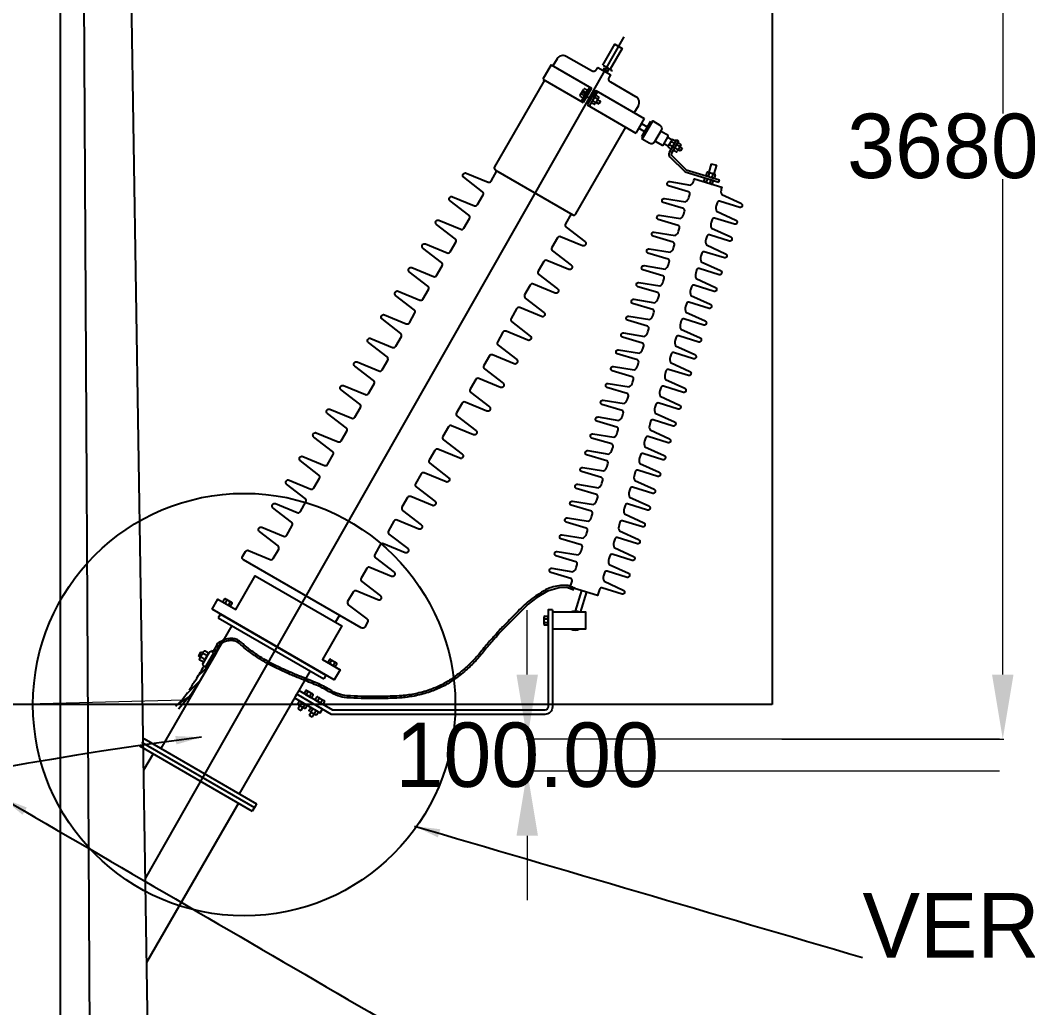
# Model space of a CAD drawing. Header units: centimetres. Extents: x 14 to 66415, y 14 to 43040.
# Drawn here: x 8765 to 11894, y 23429 to 26495 of the extents above; entities that cross this region are included whole.
import ezdxf
from ezdxf.enums import TextEntityAlignment as Align

# ---------------------------------------------------------------- set-up
doc = ezdxf.new("R2010")
doc.units = ezdxf.units.CM
doc.header["$LTSCALE"] = 10
doc.header["$MEASUREMENT"] = 0
doc.layers.get('0').update_dxf_attribs({"linetype": 'CONTINUOUS'})
doc.layers.get('DEFPOINTS').update_dxf_attribs({"color": 2, "linetype": 'CONTINUOUS'})
for name, color, linetype in [('ACERO1', 144, 'CONTINUOUS'), ('ACOTACIONES', 7, 'CONTINUOUS'), ('DIMENCIONES', 252, 'CONTINUOUS'), ('TERMINALES', 250, 'CONTINUOUS'), ('TEXTOS', 7, 'CONTINUOUS')]:
    doc.layers.add(name, color=color, linetype=linetype)
doc.styles.get("Standard").update_dxf_attribs({"font": ''})
doc.styles.add('STD2', font='simplex.shx', dxfattribs={"width": 0.85, "height": 20})
doc.styles.get('Standard').set_extended_font_data('Zurich Ex BT')
doc.dimstyles.get("Standard").update_dxf_attribs({"dimtxt": 200, "dimasz": 80, "dimexe": 3, "dimexo": 10, "dimgap": 0.09, "dimtad": 0, "dimtih": 1, "dimtoh": 1, "dimzin": 0, "dimdsep": 46, "dimtxsty": 'Standard', "dimcen": 0.09, "dimclrd": 256, "dimclre": 256, "dimclrt": 256, "dimadec": 0, "dimazin": 0, "dimtfac": 1, "dimtofl": 0, "dimtmove": 0, "dimatfit": 3, "dimfxl": 0, "dimtolj": 1, "dimtzin": 0, "dimlwd": 0, "dimlwe": 0, "dimarcsym": 0})

# ---------------------------------------------------------------- blocks, each defined once
blk = doc.blocks.new('*D224')
at = {"layer": 'ACERO1', "lineweight": 0}
blk.add_line((10574.8, 30781.5), (10638.3, 30896.5), dxfattribs=at)
for start, end in [(76.5366, 89.4738), (62.5165, 75.4525)]:
    blk.add_arc((9085.5, 28085), 3208.8, start, end, dxfattribs=at)
at = {"layer": 'ACERO1'}
for points in [[(9115, 31280.3), (9114.9, 31307), (9035, 31293.4)], [(10572.6, 30943.4), (10560, 30919.9), (10636.8, 30893.9)]]:
    blk.add_solid(points, dxfattribs=at)
at = {"layer": 'DEFPOINTS', "color": 0}
for p in [(8905, 39543.1), (10128.8, 31119.4), (10569.9, 30772.7), (8856, 27669.6), (9455, 4623.1)]:
    blk.add_point(p, dxfattribs=at)
at = {"layer": 'ACERO1', "insert": (9862, 31198.4), "char_height": 25, "attachment_point": 5}
blk.add_mtext('\\A1;30°', dxfattribs=at)
blk = doc.blocks.new('A$C6D2600F1')
for p, q in [((106.2, 244.4), (96.8, 228.2)), ((104.7, 223.6), (96.8, 228.2)), ((174.1, 242.9), (100.7, 115.7)), ((117.7, 246), (101.2, 217.4)), ((114.1, 239.8), (106.2, 244.4)), ((111.1, 234.6), (107.8, 228.9)), ((134.6, 228), (116, 195.8)), ((127.5, 180.3), (163, 241.8)), ((127.5, 180.3), (163, 241.8)), ((142.9, 242.5), (127.9, 216.6)), ((131.5, 222.8), (128.2, 217.1)), ((131.5, 222.8), (128.2, 217.1)), ((137.2, 232.5), (138.1, 234.2)), ((151.8, 246.5), (144.3, 243.7)), ((163, 241.8), (154.2, 246.4)), ((172, 244.1), (154.7, 227.5)), ((163, 241.8), (155.2, 245.8)), ((158.4, 251.9), (174.1, 242.9)), ((143.6, 187.2), (96.3, 142.5)), ((117.8, 187.6), (116, 195.8)), ((127.5, 180.3), (119.2, 185.6)), ((121.2, 184.3), (127.5, 180.3)), ((122.6, 207.3), (121.6, 205.6)), ((103.9, 123.4), (46.9, 66.5)), ((100.7, 115.7), (65.1, 61.2)), ((61.8, 57.4), (9.4, 22.2)), ((65.1, 61.2), (11.7, 0))]:
    blk.add_line(p, q)
for centre, radius, start, end in [((106, 214.6), 5.64, 150, 240), ((107, 216.3), 5.64, 60, 150), ((112.7, 226.1), 5.64, 150, 240), ((116, 231.8), 5.64, 60, 150), ((121.6, 241.5), 5.64, 150, 240), ((122.6, 243.2), 5.64, 60, 150), ((123.3, 219.9), 5.64, 240, 330), ((132.3, 235.4), 5.64, 240, 330), ((133.2, 237), 5.64, 330, 60), ((145.3, 241.1), 2.79, 110.7277, 150), ((152.8, 243.9), 2.79, 60, 110.7277), ((-1802.1, 1286.1), 2216.5, 332.0091, 332.1869), ((-914.2, 773.5), 1191.3, 327.0512, 330), ((116.7, 208.4), 5.64, 240, 330), ((-1802.1, 1286.1), 2216.5, 330, 330.1927), ((120.6, 188.1), 2.79, 189.2723, 240), ((117.7, 210.1), 5.64, 330, 60), ((-13416.1, 8876.5), 16089.5, 326.86965, 327.0512), ((-222.8, 254), 328.4, 318.8804, 326.2085), ((-146.1, 187), 226.6, 310.1584, 318.8804)]:
    blk.add_arc(centre, radius, start, end)
at = {"layer": 'ACOTACIONES'}
for p, q in [((120.5, 215), (109.8, 221.2)), ((129.5, 230.5), (118.8, 236.7)), ((136.1, 241.9), (125.4, 248.1)), ((113.9, 203.6), (103.2, 209.7))]:
    blk.add_line(p, q, dxfattribs=at)
blk = doc.blocks.new('CABEZA')
for p, q in [((-13.1, 9.6), (-13.1, 2.5)), ((-10.6, 12.1), (-8.1, 12.1)), ((-10.6, 0), (-8.1, 0)), ((-8.1, 12.1), (8.1, 12.1)), ((-8.1, 0), (8.1, 0)), ((-5.6, 9.6), (-5.6, 2.5)), ((5.6, 9.6), (5.6, 2.5)), ((8.1, 12.1), (10.6, 12.1)), ((8.1, 0), (10.6, 0)), ((13.1, 9.6), (13.1, 2.5))]:
    blk.add_line(p, q)
for centre, start, end in [((-10.6, 9.6), 90, 180), ((-10.6, 2.5), 180, 270), ((-8.1, 9.6), 0, 90), ((-8.1, 2.5), 270, 360), ((-3.1, 9.6), 90, 180), ((-3.1, 2.5), 180, 270), ((3.1, 9.6), 0, 90), ((3.1, 2.5), 270, 360), ((8.1, 9.6), 90, 180), ((8.1, 2.5), 180, 270), ((10.6, 9.6), 0, 90), ((10.6, 2.5), 270, 0)]:
    blk.add_arc(centre, 2.5, start, end)
blk = doc.blocks.new('*D246')
at = {"layer": 'DEFPOINTS', "color": 0}
for p in [(11099.5, 27943.1), (14296.6, 27943.1), (11360.2, 8643.1)]:
    blk.add_point(p, dxfattribs=at)
at = {"layer": 'DIMENCIONES', "lineweight": 0}
for p, q in [((11109.5, 27943.1), (14299.6, 27943.1)), ((14296.6, 27743.1), (14296.6, 18600.8)), ((14296.6, 8843.1), (14296.6, 18397.2)), ((11370.2, 8643.1), (14299.6, 8643.1))]:
    blk.add_line(p, q, dxfattribs=at)
at = {"layer": 'DIMENCIONES'}
for points in [[(14263.3, 27743.1), (14330, 27743.1), (14296.6, 27943.1)], [(14263.3, 8843.1), (14330, 8843.1), (14296.6, 8643.1)]]:
    blk.add_solid(points, dxfattribs=at)
at = {"layer": 'DIMENCIONES', "insert": (14296.6, 18499), "char_height": 200, "attachment_point": 5}
blk.add_mtext('\\A1;19300.00', dxfattribs=at)
blk = doc.blocks.new('*D252')
at = {"layer": 'DEFPOINTS', "color": 0}
for p in [(11119.5, 27943.1), (11119.5, 24263.1), (11815.7, 24263.1)]:
    blk.add_point(p, dxfattribs=at)
at = {"layer": 'DIMENCIONES', "lineweight": 0}
for p, q in [((11129.5, 27943.1), (11818.7, 27943.1)), ((11815.7, 27743.1), (11815.7, 26205)), ((11815.7, 24463.1), (11815.7, 26001.2)), ((11129.5, 24263.1), (11818.7, 24263.1))]:
    blk.add_line(p, q, dxfattribs=at)
at = {"layer": 'DIMENCIONES'}
for points in [[(11782.4, 27743.1), (11849, 27743.1), (11815.7, 27943.1)], [(11782.4, 24463.1), (11849, 24463.1), (11815.7, 24263.1)]]:
    blk.add_solid(points, dxfattribs=at)
at = {"layer": 'DIMENCIONES', "insert": (11815.7, 26103.1), "char_height": 200, "attachment_point": 5}
blk.add_mtext('\\A1;3680.00', dxfattribs=at)
blk = doc.blocks.new('*D253')
at = {"layer": 'DEFPOINTS', "color": 0}
for p in [(11815.7, 24263.1), (10339.2, 24163.1), (11815.7, 24163.1)]:
    blk.add_point(p, dxfattribs=at)
at = {"layer": 'DIMENCIONES', "lineweight": 0}
for p, q in [((10339.2, 24463.1), (10339.2, 24663.1)), ((11805.7, 24263.1), (10336.2, 24263.1)), ((11805.7, 24163.1), (10336.2, 24163.1)), ((10339.2, 23963.1), (10339.2, 23763.1))]:
    blk.add_line(p, q, dxfattribs=at)
at = {"layer": 'DIMENCIONES'}
for points in [[(10305.8, 24463.1), (10372.5, 24463.1), (10339.2, 24263.1)], [(10305.8, 23963.1), (10372.5, 23963.1), (10339.2, 24163.1)]]:
    blk.add_solid(points, dxfattribs=at)
at = {"layer": 'DIMENCIONES', "insert": (10339.2, 24213.1), "char_height": 200, "attachment_point": 5}
blk.add_mtext('\\A1;100.00', dxfattribs=at)

msp = doc.modelspace()

# ---------------------------------------------------------------- linework, layer by layer
msp.add_line((9627.722, 24357.431), (9633.137, 24366.81))
at = {"layer": 'ACERO1'}
for p, q in [((8890.258, 4623.113), (8890.258, 39543.113)), ((9080.021, 4623.113), (8895.021, 39543.113)), ((8905.021, 39543.113), (9455.021, 4623.113)), ((11099.537, 28050.113), (11099.537, 24370.113))]:
    msp.add_line(p, q, dxfattribs=at)
at = {"layer": 'DIMENCIONES'}
msp.add_circle((9460.202, 24370.113), 655.716, dxfattribs=at)
at = {"layer": 'TERMINALES'}
for p, q in [((10638.945, 26443.323), (9153.339, 23830.395)), ((10413.122, 26356.35), (10387.184, 26311.423)), ((10413.122, 26356.35), (10539.096, 26283.619)), ((10558.009, 26348.331), (10598.261, 26325.091)), ((10579.647, 26351.827), (10590.469, 26345.578)), ((10591.684, 26341.043), (10586.421, 26331.927)), ((10596.22, 26342.258), (10600.1, 26340.018)), ((10387.184, 26311.423), (10513.157, 26238.692)), ((10533.075, 26287.095), (10507.137, 26242.168)), ((10539.096, 26283.619), (10513.157, 26238.692)), ((10512.177, 26271.469), (10524.756, 26264.206)), ((10523.916, 26257.327), (10536.495, 26250.064)), ((10551.675, 26276.356), (10525.737, 26231.43)), ((10557.695, 26272.88), (10531.757, 26227.954)), ((10551.675, 26276.356), (10702.498, 26189.279)), ((10525.737, 26231.43), (10676.559, 26144.352)), ((10553.416, 26240.295), (10561.816, 26235.445)), ((10557.837, 26247.952), (10566.237, 26243.103)), ((10566.237, 26243.103), (10561.816, 26235.445)), ((10702.498, 26189.279), (10676.559, 26144.352)), ((10693.679, 26174.004), (10685.378, 26159.627)), ((10685.378, 26159.627), (10703.775, 26149.006)), ((10693.679, 26174.004), (10712.075, 26163.383)), ((10721.846, 26180.306), (10694.004, 26132.082)), ((10694.004, 26132.082), (10698.667, 26129.39)), ((10788.203, 26123.014), (10775.18, 26130.533)), ((10776.799, 26103.261), (10763.776, 26110.78)), ((10802.755, 26123.106), (10809.045, 26119.475)), ((10813.18, 26101.462), (10820.351, 26097.322)), ((10820.351, 26097.322), (10815.333, 26088.631)), ((10808.162, 26092.771), (10815.333, 26088.631)), ((10910.614, 26049.068), (10902.567, 26022.629)), ((10910.614, 26049.068), (10926.495, 26044.234)), ((10926.495, 26044.234), (10918.448, 26017.795)), ((10934.466, 25992.171), (10936.581, 25999.119)), ((10507.475, 24724.548), (10487.953, 24660.408)), ((10523.356, 24719.714), (10503.834, 24655.574)), ((9386.376, 24651.223), (9379.788, 24639.812)), ((9379.788, 24639.812), (9707.75, 24450.463)), ((9386.376, 24651.223), (9714.339, 24461.874)), ((9744.173, 24625.553), (9756.514, 24646.929)), ((9422.288, 24615.275), (9202.021, 24233.76)), ((9665.25, 24475.001), (9444.982, 24093.486)), ((9714.339, 24461.874), (9707.75, 24450.463)), ((11099.537, 24370.113), (7466.512, 24370.113)), ((9627.722, 24357.431), (9637.104, 24352.014)), ((9637.104, 24352.014), (9642.519, 24361.394)), ((9662.443, 24337.384), (9667.859, 24346.764)), ((9662.443, 24337.384), (9671.825, 24331.968)), ((9671.825, 24331.968), (9677.24, 24341.347)), ((9141.7, 24253.371), (9492.126, 24051.052)), ((9141.7, 24253.371), (9492.126, 24051.052)), ((9148.289, 24264.782), (9498.714, 24062.464)), ((9135.112, 24241.959), (9485.538, 24039.641)), ((9177.612, 24217.422), (9148.05, 24166.218)), ((9443.037, 24064.179), (9157.448, 23569.524)), ((9498.714, 24062.464), (9492.126, 24051.052)), ((9492.126, 24051.052), (9485.538, 24039.641))]:
    msp.add_line(p, q, dxfattribs=at)
at = {"layer": 'TERMINALES', "lineweight": 5}
msp.add_line((8704.922, 24370.113), (9273.658, 24384.601), dxfattribs=at)
at = {"layer": 'TERMINALES'}
msp.add_lwpolyline([(10573.826, 26355.187), (10611.361, 26420.2), (10633.824, 26407.231), (10596.29, 26342.218)], dxfattribs=at)
for points in [[(10558.009, 26348.331), (10553.879, 26341.178, -0.41421356), (10538.439, 26337.041), (10460.018, 26382.318, 0.41421356), (10431.672, 26374.723), (10419.079, 26352.911)], [(10671.692, 26207.064), (10684.285, 26228.876, 0.41421356), (10676.69, 26257.222), (10598.268, 26302.499, -0.41421356), (10594.131, 26317.938), (10598.261, 26325.091)], [(10393.14, 26307.984), (10237.924, 26039.141, 0.41421356), (10240.582, 26029.22), (10480.616, 25890.637, 0.41421356), (10490.537, 25893.295), (10645.754, 26162.138)], [(10734.548, 26116.97), (10734.451, 26116.802, -0.41421356), (10718.094, 26112.42), (10696.175, 26125.074), (10729.001, 26181.93), (10750.919, 26169.275, -0.41421356), (10755.302, 26152.918), (10755.205, 26152.75), (10734.548, 26116.97, -0.41421356), (10738.8, 26118.11), (10758.01, 26107.019, 0.41421356), (10762.262, 26108.158), (10776.694, 26133.155, 0.41421356), (10775.555, 26137.407), (10756.345, 26148.498, -0.41421356), (10755.205, 26152.75)], [(10802.755, 26123.106), (10779.89, 26083.502, 0.34195859), (10781.605, 26070.912), (10829.131, 26024.232), (10934.466, 25992.171)], [(10809.045, 26119.475), (10786.18, 26079.871, 0.34195859), (10786.694, 26076.094), (10832.95, 26030.661), (10936.581, 25999.119)], [(10476.081, 25893.255), (10458.081, 25862.079, 0.37600806), (10460.073, 25852.035), (10518.056, 25807.425, -0.37600806), (10519.917, 25798.037), (10519.53, 25797.366, -0.37600806), (10510.469, 25794.284), (10442.844, 25822.194, 0.37600806), (10433.15, 25818.896), (10415.766, 25788.786, 0.37600806), (10417.757, 25778.742), (10475.74, 25734.132, -0.37600806), (10477.601, 25724.744), (10477.214, 25724.073, -0.37600806), (10468.153, 25720.991), (10400.528, 25748.901, 0.37600806), (10390.834, 25745.604), (10373.45, 25715.494, 0.37600806), (10375.441, 25705.449), (10433.425, 25660.839, -0.37600806), (10435.286, 25651.452), (10434.898, 25650.781, -0.37600806), (10425.838, 25647.699), (10358.213, 25675.608, 0.37600806), (10348.518, 25672.311), (10331.134, 25642.201, 0.37600806), (10333.126, 25632.156), (10391.109, 25587.546, -0.37600806), (10392.97, 25578.159), (10392.583, 25577.488, -0.37600806), (10383.522, 25574.406), (10315.897, 25602.316, 0.37600806), (10306.203, 25599.018), (10288.819, 25568.908, 0.37600806), (10290.81, 25558.864), (10348.793, 25514.253, -0.37600806), (10350.654, 25504.866), (10350.267, 25504.195, -0.37600806), (10341.206, 25501.113), (10273.581, 25529.023, 0.37600806), (10263.887, 25525.725), (10246.503, 25495.615, 0.37600806), (10248.494, 25485.571), (10306.478, 25440.961, -0.37600806), (10308.339, 25431.573), (10307.951, 25430.902, -0.37600806), (10298.891, 25427.82), (10231.266, 25455.73, 0.37600806), (10221.571, 25452.432), (10204.187, 25422.322, 0.37600806), (10206.179, 25412.278), (10264.162, 25367.668, -0.37600806), (10266.023, 25358.28), (10265.636, 25357.609, -0.37600806), (10256.575, 25354.527), (10188.95, 25382.437, 0.37600806), (10179.256, 25379.139), (10161.872, 25349.029, 0.37600806), (10163.863, 25338.985), (10221.846, 25294.375, -0.37600806), (10223.707, 25284.987), (10223.32, 25284.316, -0.37600806), (10214.259, 25281.234), (10146.634, 25309.144, 0.37600806), (10136.94, 25305.846), (10119.556, 25275.736, 0.37600806), (10121.547, 25265.692), (10179.531, 25221.082, -0.37600806), (10181.392, 25211.694), (10181.004, 25211.023, -0.37600806), (10171.944, 25207.941), (10104.319, 25235.851, 0.37600806), (10094.624, 25232.553), (10077.24, 25202.443, 0.37600806), (10079.232, 25192.399), (10137.215, 25147.789, -0.37600806), (10139.076, 25138.401), (10138.689, 25137.73, -0.37600806), (10129.628, 25134.648), (10062.003, 25162.558, 0.37600806), (10052.309, 25159.261), (10034.925, 25129.151, 0.37600806), (10036.916, 25119.106), (10094.899, 25074.496, -0.37600806), (10096.76, 25065.109), (10096.373, 25064.438, -0.37600806), (10087.312, 25061.356), (10019.687, 25089.265, 0.37600806), (10009.993, 25085.968), (9992.609, 25055.858, 0.37600806), (9994.6, 25045.813), (10052.584, 25001.203, -0.37600806), (10054.445, 24991.816), (10054.057, 24991.145, -0.37600806), (10044.997, 24988.063), (9977.372, 25015.972, 0.37600806), (9967.678, 25012.675), (9950.293, 24982.565, 0.37600806), (9952.285, 24972.521), (10010.268, 24927.91, -0.37600806), (10012.129, 24918.523), (10011.742, 24917.852, -0.37600806), (10002.681, 24914.77), (9935.056, 24942.68, 0.37600806), (9925.362, 24939.382), (9907.978, 24909.272, 0.37600806), (9909.969, 24899.228), (9967.952, 24854.618, -0.37600806), (9969.813, 24845.23), (9969.426, 24844.559, -0.37600806), (9960.365, 24841.477), (9892.74, 24869.387, 0.37600806), (9883.046, 24866.089), (9865.662, 24835.979, 0.37600806), (9867.653, 24825.935), (9925.637, 24781.325, -0.37600806), (9927.498, 24771.937), (9927.11, 24771.266, -0.37600806), (9918.05, 24768.184), (9850.425, 24796.094, 0.37600806), (9840.731, 24792.796), (9823.346, 24762.686, 0.37600806), (9825.338, 24752.642), (9883.321, 24708.032, -0.37600806), (9885.182, 24698.644), (9884.795, 24697.973, -0.37600806), (9875.734, 24694.891), (9808.109, 24722.801, 0.37600806), (9798.415, 24719.503), (9781.564, 24690.316, 0.37762505), (9783.59, 24680.245), (9841.358, 24636.319, -0.37762505), (9843.384, 24626.248), (9834.507, 24610.873, -0.41421356), (9823.892, 24608.028), (9458.173, 24819.176, -0.41421356), (9455.329, 24829.792), (9464.205, 24845.167, -0.37762505), (9473.94, 24848.448), (9540.865, 24820.382, 0.37762505), (9550.6, 24823.663), (9567.452, 24852.85, 0.37600806), (9565.46, 24862.894), (9507.477, 24907.504, -0.37600806), (9505.616, 24916.892), (9506.003, 24917.563, -0.37600806), (9515.064, 24920.645), (9582.689, 24892.735, 0.37600806), (9592.383, 24896.033), (9609.767, 24926.143, 0.37600806), (9607.776, 24936.187), (9549.793, 24980.797, -0.37600806), (9547.932, 24990.185), (9548.319, 24990.856, -0.37600806), (9557.38, 24993.938), (9625.005, 24966.028, 0.37600806), (9634.699, 24969.326), (9652.083, 24999.436, 0.37600806), (9650.092, 25009.48), (9592.108, 25054.09, -0.37600806), (9590.247, 25063.478), (9590.635, 25064.149, -0.37600806), (9599.695, 25067.231), (9667.32, 25039.321, 0.37600806), (9677.014, 25042.619), (9694.398, 25072.729, 0.37600806), (9692.407, 25082.773), (9634.424, 25127.383, -0.37600806), (9632.563, 25136.771), (9632.95, 25137.442, -0.37600806), (9642.011, 25140.524), (9709.636, 25112.614, 0.37600806), (9719.33, 25115.912), (9736.714, 25146.022, 0.37600806), (9734.723, 25156.066), (9676.74, 25200.676, -0.37600806), (9674.879, 25210.064), (9675.266, 25210.735, -0.37600806), (9684.326, 25213.817), (9751.952, 25185.907, 0.37600806), (9761.646, 25189.204), (9779.03, 25219.314, 0.37600806), (9777.039, 25229.359), (9719.055, 25273.969, -0.37600806), (9717.194, 25283.356), (9717.582, 25284.027, -0.37600806), (9726.642, 25287.109), (9794.267, 25259.2, 0.37600806), (9803.961, 25262.497), (9821.345, 25292.607, 0.37600806), (9819.354, 25302.652), (9761.371, 25347.262, -0.37600806), (9759.51, 25356.649), (9759.897, 25357.32, -0.37600806), (9768.958, 25360.402), (9836.583, 25332.493, 0.37600806), (9846.277, 25335.79), (9863.661, 25365.9, 0.37600806), (9861.67, 25375.944), (9803.687, 25420.555, -0.37600806), (9801.826, 25429.942), (9802.213, 25430.613, -0.37600806), (9811.273, 25433.695), (9878.899, 25405.785, 0.37600806), (9888.593, 25409.083), (9905.977, 25439.193, 0.37600806), (9903.986, 25449.237), (9846.002, 25493.847, -0.37600806), (9844.141, 25503.235), (9844.529, 25503.906, -0.37600806), (9853.589, 25506.988), (9921.214, 25479.078, 0.37600806), (9930.908, 25482.376), (9948.292, 25512.486, 0.37600806), (9946.301, 25522.53), (9888.318, 25567.14, -0.37600806), (9886.457, 25576.528), (9886.844, 25577.199, -0.37600806), (9895.905, 25580.281), (9963.53, 25552.371, 0.37600806), (9973.224, 25555.669), (9990.608, 25585.779, 0.37600806), (9988.617, 25595.823), (9930.634, 25640.433, -0.37600806), (9928.773, 25649.821), (9929.16, 25650.492, -0.37600806), (9938.22, 25653.574), (10005.846, 25625.664, 0.37600806), (10015.54, 25628.962), (10032.924, 25659.072, 0.37600806), (10030.933, 25669.116), (9972.949, 25713.726, -0.37600806), (9971.088, 25723.114), (9971.476, 25723.785, -0.37600806), (9980.536, 25726.867), (10048.161, 25698.957, 0.37600806), (10057.855, 25702.255), (10075.239, 25732.365, 0.37600806), (10073.248, 25742.409), (10015.265, 25787.019, -0.37600806), (10013.404, 25796.407), (10013.791, 25797.078, -0.37600806), (10022.852, 25800.16), (10090.477, 25772.25, 0.37600806), (10100.171, 25775.547), (10117.555, 25805.657, 0.37600806), (10115.564, 25815.702), (10057.581, 25860.312, -0.37600806), (10055.72, 25869.699), (10056.107, 25870.37, -0.37600806), (10065.167, 25873.453), (10132.793, 25845.543, 0.37600806), (10142.487, 25848.84), (10159.871, 25878.95, 0.37600806), (10157.88, 25888.995), (10099.896, 25933.605, -0.37600806), (10098.035, 25942.992), (10098.423, 25943.663, -0.37600806), (10107.483, 25946.745), (10175.108, 25918.836, 0.37600806), (10184.802, 25922.133), (10202.186, 25952.243, 0.37600806), (10200.195, 25962.288), (10142.212, 26006.898, -0.37600806), (10140.351, 26016.285), (10140.738, 26016.956, -0.37600806), (10149.799, 26020.038), (10217.424, 25992.128, 0.37600806), (10227.118, 25995.426), (10245.117, 26026.602)], [(10487.585, 24730.378, 0.04967798), (10473.12, 24737.527, 0.08026531), (10462.098, 24739.757, 0.01876614), (10447.192, 24739.784, 0.02897512), (10437.159, 24738.842, 0.0316601), (10414.359, 24733.867, 0.04889555), (10399.629, 24728.054, 0.01945677), (10383.794, 24719.145, 0.01624181), (10365.783, 24707.246, 0.00671608), (10344.312, 24691.598, 0.02353716), (10338.049, 24686.426, 0.00851448), (10324.948, 24674.113, 0.00581328), (10306.402, 24655.656, 0.00129484), (10288.329, 24637.149, -0.0013972), (10271.621, 24620.048, -0.00365529), (10262.808, 24611.208, 0.00218749), (10247.893, 24596.334, 0.02934181), (10245.146, 24593.226, 0.01360053), (10238.597, 24584.569, 0.00502439), (10229.927, 24575.301, 0.01905136), (10201.369, 24541.666, -0.02057695), (10174.831, 24510.602, -0.02817817), (10144.69, 24481.59, -0.024004), (10105.961, 24451.41, -0.03570484), (10071.419, 24430.582, -0.03720528), (10035.714, 24415.619, -0.02978134), (9991.976, 24403.847, -0.03103203), (9948.937, 24397.723, -0.01135538), (9919.892, 24396.078, -0.00632396), (9867.67, 24394.97, -0.02017539), (9779.521, 24397.772, -0.06681631), (9753.346, 24403.23, -0.05336782), (9725.545, 24416.51, 0.03808959), (9687.231, 24436.267, 0.00815004), (9640.435, 24455.158, -0.01103854), (9605.964, 24469.305, -0.0112106), (9559.33, 24490.916, -0.01596498), (9527.452, 24507.849, -0.01831422), (9503.847, 24522.545, -0.0131608), (9472.356, 24545.017, -0.03316951), (9456.913, 24558.355, 0.04909476), (9446.185, 24567.042, 0.03904958), (9437.74, 24571.704, 0.05339111), (9431.034, 24573.925, 0.02017017), (9426.429, 24574.728, 0.02313622), (9422.369, 24575.078, 0.02606269), (9415.342, 24574.992, 0.02574294), (9408.275, 24574.17, 0.02510869), (9400.329, 24572.413, 0.05230392), (9396.682, 24570.989, 0.00422914), (9394.219, 24569.69, 0.00161669), (9387.816, 24566.218, 0.00329844), (9380.326, 24562.06, 0.01754039), (9378.951, 24561.22, 0.10008311), (9377.425, 24559.701, 0.02760554), (9373.495, 24553.041, 0.00111001), (9371.833, 24549.815, -0.00075837), (9369.403, 24545.09, -0.00266771), (9367.964, 24542.337, -0.00147082), (9365.311, 24537.366)], [(10484.287, 24725.098), (10461.853, 24733.536), (10438.099, 24732.688), (10402.468, 24722.514), (10369.382, 24702.166), (10342.234, 24681.817), (10310.845, 24651.295), (10276.062, 24615.685), (10252.308, 24591.945), (10243.385, 24580.569, 0.00518931), (10234.516, 24571.094, 0.01905136), (10206.264, 24537.82, -0.02057695), (10179.394, 24506.368, -0.02817817), (10148.748, 24476.869, -0.024004), (10109.548, 24446.322, -0.03570484), (10074.245, 24425.035, -0.03720528), (10037.686, 24409.715, -0.02978134), (9993.233, 24397.75, -0.03103203), (9949.43, 24391.518, -0.01135538), (9920.103, 24389.857, -0.00632396), (9867.724, 24388.745, -0.02017539), (9779.073, 24391.563, -0.06681631), (9751.276, 24397.359, -0.05336782), (9722.279, 24411.21, 0.03808959), (9684.807, 24430.534, 0.00815004), (9638.199, 24449.348, -0.01103854), (9603.474, 24463.6, -0.0112106), (9556.586, 24485.328, -0.01596498), (9524.357, 24502.448, -0.01831422), (9500.366, 24517.384, -0.0131608), (9468.608, 24540.046, -0.03316951), (9452.541, 24553.924, 0.04909476), (9442.76, 24561.843, 0.03904958), (9435.166, 24566.037, 0.05339111), (9429.717, 24567.84, 0.02017017), (9425.608, 24568.557, 0.02313622), (9422.121, 24568.858, 0.02606269), (9415.743, 24568.78, 0.02574294), (9409.312, 24568.031, 0.02510869), (9401.976, 24566.41, 0.05230392), (9399.539, 24565.458, 0.00422914), (9397.169, 24564.209, 0.00161669), (9390.802, 24560.755, 0.00329844), (9383.383, 24556.637, 0.01516264), (9382.514, 24556.112, 0.02697089), (9379.023, 24550.178, 0.00111001), (9377.373, 24546.976, -0.00075837), (9374.935, 24542.235, -0.00266771), (9373.465, 24539.423, -0.00147083), (9370.795, 24534.419, -0.00147083)], [(10417.161, 24664.339), (10417.161, 24363.236, -0.41421356), (10393.609, 24339.684), (9731.648, 24339.684), (9628.899, 24399.007)], [(10417.161, 24664.339), (10403.985, 24664.339), (10403.985, 24363.236, -0.41421356), (10393.609, 24352.861), (9735.179, 24352.861), (9629.844, 24413.676)]]:
    msp.add_lwpolyline(points, format="xyb", dxfattribs=at)
msp.add_lwpolyline([(10814.758, 25553.209, 0.20107681), (10815.87, 25536.012), (10875.783, 25508.705, -0.37600806), (10879.326, 25500.854), (10879.123, 25500.187, -0.37600806), (10871.807, 25495.641), (10809.518, 25515.141, 0.37600806), (10801.69, 25510.276), (10798.871, 25501.013, 0.20107681), (10799.984, 25483.816), (10859.897, 25456.51, -0.37600806), (10863.439, 25448.659), (10863.236, 25447.992, -0.37600806), (10855.92, 25443.445), (10793.631, 25462.945, 0.37600806), (10785.804, 25458.081), (10782.984, 25448.818, 0.20107681), (10784.097, 25431.62), (10844.01, 25404.314, -0.37600806), (10847.553, 25396.463), (10847.35, 25395.796, -0.37600806), (10840.034, 25391.25), (10777.745, 25410.75, 0.37600806), (10769.917, 25405.885), (10767.098, 25396.622, 0.20107681), (10768.211, 25379.425), (10828.124, 25352.119, -0.37600806), (10831.666, 25344.268), (10831.463, 25343.6, -0.37600806), (10824.147, 25339.054), (10761.858, 25358.554, 0.37600806), (10754.031, 25353.69), (10751.211, 25344.427, 0.20107681), (10752.324, 25327.229), (10812.237, 25299.923, -0.37600806), (10815.779, 25292.072), (10815.576, 25291.405, -0.37600806), (10808.261, 25286.859), (10745.972, 25306.359, 0.37600806), (10738.144, 25301.494), (10735.325, 25292.231, 0.20107681), (10736.437, 25275.034), (10796.35, 25247.728, -0.37600806), (10799.893, 25239.877), (10799.69, 25239.209, -0.37600806), (10792.374, 25234.663), (10730.085, 25254.163, 0.37600806), (10722.258, 25249.299), (10719.438, 25240.036, 0.20107681), (10720.551, 25222.838), (10780.464, 25195.532, -0.37600806), (10784.006, 25187.681), (10783.803, 25187.014, -0.37600806), (10776.488, 25182.468), (10714.198, 25201.968, 0.37600806), (10706.371, 25197.103), (10703.552, 25187.84, 0.20107681), (10704.664, 25170.643), (10764.577, 25143.337, -0.37600806), (10768.12, 25135.485), (10767.917, 25134.818, -0.37600806), (10760.601, 25130.272), (10698.312, 25149.772, 0.37600806), (10690.484, 25144.908), (10687.665, 25135.645, 0.20107681), (10688.778, 25118.447), (10748.691, 25091.141, -0.37600806), (10752.233, 25083.29), (10752.03, 25082.623, -0.37600806), (10744.714, 25078.077), (10682.425, 25097.576, 0.37600806), (10674.598, 25092.712), (10671.778, 25083.449, 0.20107681), (10672.891, 25066.252), (10732.804, 25038.946, -0.37600806), (10736.347, 25031.094), (10736.144, 25030.427, -0.37600806), (10728.828, 25025.881), (10666.539, 25045.381, 0.37600806), (10658.711, 25040.517), (10655.892, 25031.254, 0.20107681), (10657.005, 25014.056), (10716.918, 24986.75, -0.37600806), (10720.46, 24978.899), (10720.257, 24978.232, -0.37600806), (10712.941, 24973.686), (10650.652, 24993.185, 0.37600806), (10642.825, 24988.321), (10640.005, 24979.058, 0.20107681), (10641.118, 24961.861), (10701.031, 24934.554, -0.37600806), (10704.573, 24926.703), (10704.37, 24926.036, -0.37600806), (10697.055, 24921.49), (10634.766, 24940.99, 0.37600806), (10626.938, 24936.126), (10624.119, 24926.862, 0.20107681), (10625.231, 24909.665), (10685.144, 24882.359, -0.37600806), (10688.687, 24874.508), (10688.484, 24873.841, -0.37600806), (10681.168, 24869.294), (10618.879, 24888.794, 0.37600806), (10611.052, 24883.93), (10608.232, 24874.667, 0.20107681), (10609.345, 24857.47), (10669.258, 24830.163, -0.37600806), (10672.8, 24822.312), (10672.597, 24821.645, -0.37600806), (10665.282, 24817.099), (10602.992, 24836.599, 0.37600806), (10595.165, 24831.735), (10592.346, 24822.471, 0.20107681), (10593.458, 24805.274), (10653.371, 24777.968, -0.37600806), (10656.914, 24770.117), (10656.711, 24769.45, -0.37600806), (10649.395, 24764.903), (10587.106, 24784.403, 0.37600806), (10579.278, 24779.539), (10576.459, 24770.276, 0.20107681), (10577.572, 24753.079), (10637.485, 24725.772, -0.37600806), (10641.027, 24717.921), (10640.824, 24717.254, -0.37600806), (10633.508, 24712.708), (10571.219, 24732.208, 0.37600806), (10563.392, 24727.344), (10557.872, 24709.208), (10472.958, 24735.053), (10478.478, 24753.188, 0.37600806), (10474.688, 24761.589), (10412.097, 24780.098, -0.37600806), (10408.555, 24787.949), (10408.758, 24788.616, -0.37600806), (10416.074, 24793.162), (10481.04, 24782.46, 0.20107681), (10491.545, 24796.121), (10494.365, 24805.384, 0.37600806), (10490.574, 24813.784), (10427.984, 24832.294, -0.37600806), (10424.441, 24840.145), (10424.644, 24840.812, -0.37600806), (10431.96, 24845.358), (10496.927, 24834.655, 0.20107681), (10507.432, 24848.316), (10510.251, 24857.58, 0.37600806), (10506.461, 24865.98), (10443.87, 24884.489, -0.37600806), (10440.328, 24892.34), (10440.531, 24893.007, -0.37600806), (10447.847, 24897.554), (10512.813, 24886.851, 0.20107681), (10523.318, 24900.512), (10526.138, 24909.775, 0.37600806), (10522.348, 24918.175), (10459.757, 24936.685, -0.37600806), (10456.215, 24944.536), (10456.418, 24945.203, -0.37600806), (10463.733, 24949.749), (10528.7, 24939.046, 0.20107681), (10539.205, 24952.707), (10542.024, 24961.971, 0.37600806), (10538.234, 24970.371), (10475.643, 24988.88, -0.37600806), (10472.101, 24996.731), (10472.304, 24997.398, -0.37600806), (10479.62, 25001.945), (10544.586, 24991.242, 0.20107681), (10555.091, 25004.903), (10557.911, 25014.166, 0.37600806), (10554.121, 25022.566), (10491.53, 25041.076, -0.37600806), (10487.988, 25048.927), (10488.191, 25049.594, -0.37600806), (10495.506, 25054.14), (10560.473, 25043.437, 0.20107681), (10570.978, 25057.098), (10573.797, 25066.362, 0.37600806), (10570.007, 25074.762), (10507.417, 25093.271, -0.37600806), (10503.874, 25101.122), (10504.077, 25101.789, -0.37600806), (10511.393, 25106.336), (10576.36, 25095.633, 0.20107681), (10586.865, 25109.294), (10589.684, 25118.557, 0.37600806), (10585.894, 25126.957), (10523.303, 25145.467, -0.37600806), (10519.761, 25153.318), (10519.964, 25153.985, -0.37600806), (10527.28, 25158.531), (10592.246, 25147.828, 0.20107681), (10602.751, 25161.49), (10605.571, 25170.753, 0.37600806), (10601.78, 25179.153), (10539.19, 25197.662, -0.37600806), (10535.647, 25205.513), (10535.85, 25206.18, -0.37600806), (10543.166, 25210.727), (10608.133, 25200.024, 0.20107681), (10618.638, 25213.685), (10621.457, 25222.948, 0.37600806), (10617.667, 25231.348), (10555.076, 25249.858, -0.37600806), (10551.534, 25257.709), (10551.737, 25258.376, -0.37600806), (10559.053, 25262.922), (10624.019, 25252.219, 0.20107681), (10634.524, 25265.881), (10637.344, 25275.144, 0.37600806), (10633.553, 25283.544), (10570.963, 25302.053, -0.37600806), (10567.42, 25309.904), (10567.624, 25310.572, -0.37600806), (10574.939, 25315.118), (10639.906, 25304.415, 0.20107681), (10650.411, 25318.076), (10653.23, 25327.339, 0.37600806), (10649.44, 25335.74), (10586.849, 25354.249, -0.37600806), (10583.307, 25362.1), (10583.51, 25362.767, -0.37600806), (10590.826, 25367.313), (10655.792, 25356.61, 0.20107681), (10666.297, 25370.272), (10669.117, 25379.535, 0.37600806), (10665.327, 25387.935), (10602.736, 25406.444, -0.37600806), (10599.194, 25414.295), (10599.397, 25414.963, -0.37600806), (10606.712, 25419.509), (10671.679, 25408.806, 0.20107681), (10682.184, 25422.467), (10685.003, 25431.73, 0.37600806), (10681.213, 25440.131), (10618.623, 25458.64, -0.37600806), (10615.08, 25466.491), (10615.283, 25467.158, -0.37600806), (10622.599, 25471.704), (10687.566, 25461.001, 0.20107681), (10698.071, 25474.663), (10700.89, 25483.926, 0.37600806), (10697.1, 25492.326), (10634.509, 25510.835, -0.37600806), (10630.967, 25518.686), (10631.17, 25519.354, -0.37600806), (10638.486, 25523.9), (10703.452, 25513.197, 0.20107681), (10713.957, 25526.858), (10716.777, 25536.121, 0.37600806), (10712.986, 25544.522), (10650.396, 25563.031, -0.37600806), (10646.853, 25570.882), (10647.056, 25571.549, -0.37600806), (10654.372, 25576.095), (10719.339, 25565.392, 0.20107681), (10729.844, 25579.054), (10732.663, 25588.317, 0.37600806), (10728.873, 25596.717), (10666.282, 25615.226, -0.37600806), (10662.74, 25623.078), (10662.943, 25623.745, -0.37600806), (10670.259, 25628.291), (10735.225, 25617.588, 0.20107681), (10745.73, 25631.249), (10748.55, 25640.512, 0.37600806), (10744.759, 25648.913), (10682.169, 25667.422, -0.37600806), (10678.626, 25675.273), (10678.83, 25675.94, -0.37600806), (10686.145, 25680.486), (10751.112, 25669.784, 0.20107681), (10761.617, 25683.445), (10764.436, 25692.708, 0.37600806), (10760.646, 25701.108), (10698.055, 25719.618, -0.37600806), (10694.513, 25727.469), (10694.716, 25728.136, -0.37600806), (10702.032, 25732.682), (10766.998, 25721.979, 0.20107681), (10777.503, 25735.64), (10780.323, 25744.903, 0.37600806), (10776.533, 25753.304), (10713.942, 25771.813, -0.37600806), (10710.4, 25779.664), (10710.603, 25780.331, -0.37600806), (10717.918, 25784.877), (10782.885, 25774.175, 0.20107681), (10793.39, 25787.836), (10796.209, 25797.099, 0.37600806), (10792.419, 25805.499), (10729.829, 25824.009, -0.37600806), (10726.286, 25831.86), (10726.489, 25832.527, -0.37600806), (10733.805, 25837.073), (10798.772, 25826.37, 0.20107681), (10809.277, 25840.031), (10812.096, 25849.295, 0.37600806), (10808.306, 25857.695), (10745.715, 25876.204, -0.37600806), (10742.173, 25884.055), (10742.376, 25884.722, -0.37600806), (10749.692, 25889.269), (10814.658, 25878.566, 0.20107681), (10825.163, 25892.227), (10827.982, 25901.49, 0.37600806), (10824.192, 25909.89), (10761.602, 25928.4, -0.37600806), (10758.059, 25936.251), (10758.262, 25936.918, -0.37600806), (10765.578, 25941.464), (10830.545, 25930.761, 0.20107681), (10841.05, 25944.422), (10843.869, 25953.686, 0.37600806), (10840.079, 25962.086), (10777.488, 25980.595, -0.37600806), (10773.946, 25988.446), (10774.149, 25989.113, -0.37600806), (10781.465, 25993.66), (10846.431, 25982.957, 0.20107681), (10856.936, 25996.618), (10858.606, 26002.103), (10943.52, 25976.258), (10941.85, 25970.773, 0.20107681), (10942.963, 25953.576), (11002.876, 25926.269, -0.37600806), (11006.418, 25918.418), (11006.215, 25917.751, -0.37600806), (10998.899, 25913.205), (10936.61, 25932.705, 0.37600806), (10928.783, 25927.841), (10925.963, 25918.577, 0.20107681), (10927.076, 25901.38), (10986.989, 25874.074, -0.37600806), (10990.532, 25866.223), (10990.329, 25865.556, -0.37600806), (10983.013, 25861.009), (10920.724, 25880.509, 0.37600806), (10912.896, 25875.645), (10910.077, 25866.382, 0.20107681), (10911.19, 25849.185), (10971.103, 25821.878, -0.37600806), (10974.645, 25814.027), (10974.442, 25813.36, -0.37600806), (10967.126, 25808.814), (10904.837, 25828.314, 0.37600806), (10897.01, 25823.45), (10894.19, 25814.186, 0.20107681), (10895.303, 25796.989), (10955.216, 25769.683, -0.37600806), (10958.759, 25761.832), (10958.555, 25761.165, -0.37600806), (10951.24, 25756.618), (10888.951, 25776.118, 0.37600806), (10881.123, 25771.254), (10878.304, 25761.991, 0.20107681), (10879.416, 25744.794), (10939.33, 25717.487, -0.37600806), (10942.872, 25709.636), (10942.669, 25708.969, -0.37600806), (10935.353, 25704.423), (10873.064, 25723.923, 0.37600806), (10865.237, 25719.059), (10862.417, 25709.795, 0.20107681), (10863.53, 25692.598), (10923.443, 25665.292, -0.37600806), (10926.985, 25657.441), (10926.782, 25656.774, -0.37600806), (10919.467, 25652.227), (10857.178, 25671.727, 0.37600806), (10849.35, 25666.863), (10846.531, 25657.6, 0.20107681), (10847.643, 25640.403), (10907.556, 25613.096, -0.37600806), (10911.099, 25605.245), (10910.896, 25604.578, -0.37600806), (10903.58, 25600.032), (10841.291, 25619.532, 0.37600806), (10833.463, 25614.667), (10830.644, 25605.404, 0.20107681), (10831.757, 25588.207), (10891.67, 25560.901, -0.37600806), (10895.212, 25553.05), (10895.009, 25552.383, -0.37600806), (10887.693, 25547.836), (10825.404, 25567.336, 0.37600806), (10817.577, 25562.472)], format="xyb", close=True, dxfattribs=at)
for points in [[(9360.768, 24666.008), (9378.925, 24697.457), (9433.965, 24665.679), (9494.142, 24769.908), (9763.24, 24614.545), (9703.063, 24510.315), (9758.104, 24478.538), (9739.947, 24447.089)], [(10417.161, 24604.902), (10520.914, 24604.902), (10520.914, 24656.779), (10417.161, 24656.779)], [(9616.668, 24390.853), (9696.637, 24344.683), (9703.225, 24356.095), (9623.256, 24402.265)]]:
    msp.add_lwpolyline(points, close=True, dxfattribs=at)
for centre, radius, start, end in [((10577.987, 26348.951), 3.32, 60, 150), ((10588.809, 26342.703), 3.32, 330, 60), ((10594.56, 26339.383), 3.32, 60, 150), ((10598.439, 26337.143), 3.32, 330, 60), ((10487.629, 24630.84), 29.57, 61.305586, 118.694414), ((10487.629, 24630.84), 29.57, 241.305586, 298.694414)]:
    msp.add_arc(centre, radius, start, end, dxfattribs=at)

# ---------------------------------------------------------------- block references
at = {"layer": 'TERMINALES', "yscale": 1.037530044995947, "zscale": 1.037530044928992}
for p, xscale, rotation in [((10520.106, 26264.631), 1.037530043168309, 60.00000017092586), ((10544.726, 26250.417), 1.03753004325562, 240.0000001625746), ((10782.475, 26113.153), 1.03753004325562, 240.0000001625746), ((10799.665, 26103.228), 1.03753004325562, 240.0000001625746), ((10904.728, 26001.222), -1.037530042824028, 163.0715094982043), ((10906.843, 26008.17), 1.037530042768342, 343.0715094972682), ((9405.881, 24681.894), 1.037530047701603, 330.0000000909045), ((10403.985, 24630.84), 1.037530044850428, 90), ((10403.985, 24630.84), 1.037530044850428, 90), ((9731.148, 24494.101), 1.037530047701603, 330.0000000909045), ((9657.754, 24397.562), 1.037530047701603, 330.0000000909045), ((9644.578, 24374.74), -1.037530047701603, 150.0000000909044), ((9692.476, 24377.516), 1.037530047701603, 330.0000000909045), ((9679.299, 24354.693), -1.037530047701603, 150.0000000909044)]:
    msp.add_blockref('CABEZA', p, dxfattribs=dict(at, xscale=xscale, rotation=rotation))
at = {"layer": 'TERMINALES', "xscale": 0.7262710311915725, "yscale": 0.726271031453507, "zscale": 0.7262710314502943}
msp.add_blockref('A$C6D2600F1', (9247.796, 24355.671), dxfattribs=at)

# ---------------------------------------------------------------- texts
msp.add_text('VER DETALLES N° 1,2 Y 3', height=200).set_placement((11380.173, 23584.936))
at = {"layer": 'TERMINALES', "style": 'STD2', "width": 0.85}
msp.add_text('FOV', height=6.377, rotation=330, dxfattribs=at).set_placement((10572.891, 26341.515), (10585.409, 26334.288), align=Align.ALIGNED)

# ---------------------------------------------------------------- dimensions: what is measured, and where the dimension line sits
at = {"layer": 'ACERO1'}
dim = msp.add_angular_dim_2l(base=(10128.779, 31119.44), line1=((10569.917, 30772.721), (8856.043, 27669.584)), line2=((8905.021, 39543.113), (9455.021, 4623.113)), dimstyle='Standard', override={"dimtxt": 25}, dxfattribs=at)
dim.commit()
dim.dimension.update_dxf_attribs({"geometry": '*D224', "text_midpoint": (9862.022, 31198.403)})
at = {"layer": 'DIMENCIONES'}
for base, p1, p2, picture, middle in [((14296.648, 27943.113), (11360.187, 8643.113), (11099.537, 27943.113), '*D246', (14296.648, 18498.975)), ((10339.16, 24163.113), (11815.706, 24263.113), (11815.706, 24163.113), '*D253', (10339.16, 24213.113))]:
    dim = msp.add_linear_dim(base=base, p1=p1, p2=p2, angle=90, dimstyle='Standard', override={"dimtxt": 200, "dimasz": 200}, dxfattribs=at)
    dim.commit()
    dim.dimension.update_dxf_attribs({"geometry": picture, "text_midpoint": middle, "dimtype": 160})
dim = msp.add_linear_dim(base=(11815.706, 24263.113), p1=(11119.537, 27943.113), p2=(11119.537, 24263.113), angle=90, dimstyle='Standard', override={"dimtxt": 200, "dimasz": 200}, dxfattribs=at)
dim.commit()
dim.dimension.update_dxf_attribs({"geometry": '*D252', "text_midpoint": (11815.706, 26103.113)})

# ---------------------------------------------------------------- leaders
at = {"layer": 'DIMENCIONES', "path_type": 1}
msp.add_leader([(9327.634, 24268.859), (6844.086, 23972.591), (5555.592, 24184.953)], dimstyle='Standard', override={"dimgap": 0.09, "dimtad": 0}, dxfattribs=at)
at = {"layer": 'TEXTOS', "path_type": 1}
for points in [[(8709.743, 24079.668), (10866.433, 22823.402), (10980.375, 22766.439), (11550.081, 22851.884)], [(9988.772, 23993.057), (11380.173, 23584.936)]]:
    msp.add_leader(points, dimstyle='Standard', override={"dimgap": 0.09, "dimtad": 0}, dxfattribs=at)

doc.saveas('drawing.dxf')
